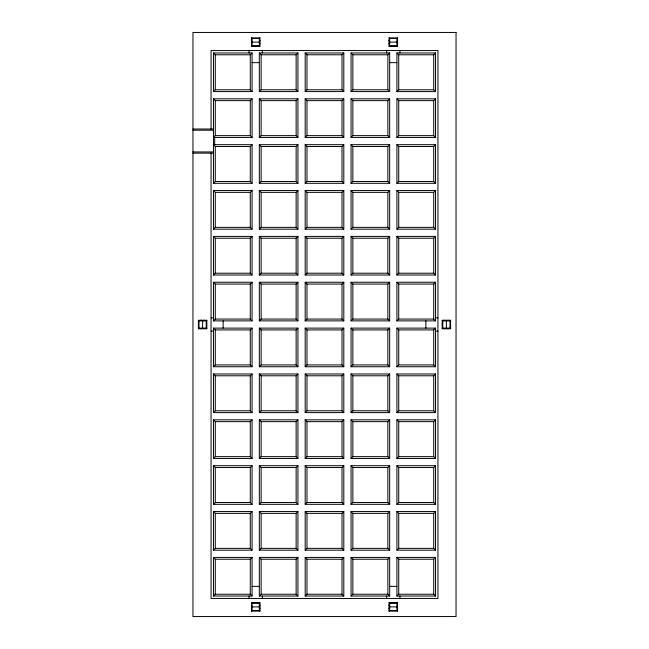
<?xml version="1.0" encoding="UTF-8"?>
<svg xmlns="http://www.w3.org/2000/svg" width="649" height="649" viewBox="0 0 649 649"><rect width="100%" height="100%" fill="white"/><g stroke="black" fill="none" stroke-linecap="round" stroke-linejoin="round"><path stroke-width="0.97" d="M251.333 43.832L252.088 42.104L251.333 40.384M260.087 43.832L259.332 42.104L260.087 40.384M388.913 43.832L389.668 42.104L388.913 40.384M397.667 43.832L396.912 42.104L397.667 40.384M251.333 608.616L252.088 606.896L251.333 605.168M260.087 608.616L259.332 606.896L260.087 605.168M388.913 608.616L389.668 606.896L388.913 605.168M397.667 608.616L396.912 606.896L397.667 605.168M251.488 46.33L252.088 45.722L252.088 38.486L251.488 37.877L251.488 46.33L259.933 46.33L259.933 37.877L251.488 37.877M252.088 38.486L259.332 38.486L259.933 37.877M213.472 91.582L215.281 89.773L250.279 89.773L252.088 91.582L252.088 52.967L213.472 52.967L213.472 91.582L252.088 91.582M250.279 89.773L250.279 54.776L252.088 52.967M252.088 137.442L250.279 135.633L215.281 135.633L213.472 137.442L252.088 137.442L252.088 98.826L213.472 98.826L213.472 183.302L252.088 183.302L252.088 144.686L213.472 144.686L215.281 146.496L215.281 181.493L213.472 183.302M250.279 135.633L250.279 100.636L252.088 98.826M259.332 91.582L261.141 89.773L296.139 89.773L297.948 91.582L297.948 52.967L259.332 52.967L259.332 91.582L297.948 91.582M296.139 89.773L296.139 54.776L297.948 52.967M252.088 183.302L250.279 181.493L250.279 146.496L252.088 144.686M259.332 137.442L261.141 135.633L296.139 135.633L297.948 137.442L297.948 98.826L259.332 98.826L259.332 137.442L297.948 137.442M296.139 135.633L296.139 100.636L297.948 98.826M305.192 91.582L307.001 89.773L341.999 89.773L343.808 91.582L343.808 52.967L305.192 52.967L305.192 91.582L343.808 91.582M341.999 89.773L341.999 54.776L343.808 52.967M389.067 46.33L389.668 45.722L389.668 38.486L389.067 37.877L389.067 46.33L397.512 46.33L397.512 37.877L389.067 37.877M397.512 46.33L396.912 45.722L396.912 38.486L397.512 37.877M213.472 229.162L215.281 227.353L250.279 227.353L252.088 229.162L252.088 190.546L213.472 190.546L213.472 229.162L252.088 229.162M250.279 227.353L250.279 192.355L252.088 190.546M259.332 183.302L261.141 181.493L296.139 181.493L297.948 183.302L297.948 144.686L259.332 144.686L259.332 183.302L297.948 183.302M296.139 181.493L296.139 146.496L297.948 144.686M305.192 137.442L307.001 135.633L341.999 135.633L343.808 137.442L343.808 98.826L305.192 98.826L305.192 137.442L343.808 137.442M341.999 135.633L341.999 100.636L343.808 98.826M351.052 91.582L352.861 89.773L387.859 89.773L389.668 91.582L389.668 52.967L351.052 52.967L351.052 91.582L389.668 91.582M387.859 89.773L387.859 54.776L389.668 52.967M213.472 275.022L215.281 273.213L250.279 273.213L252.088 275.022L252.088 236.398L213.472 236.398L213.472 275.022L252.088 275.022M250.279 273.213L250.279 238.215L252.088 236.398M259.332 229.162L261.141 227.353L296.139 227.353L297.948 229.162L297.948 190.546L259.332 190.546L259.332 229.162L297.948 229.162M296.139 227.353L296.139 192.355L297.948 190.546M305.192 183.302L307.001 181.493L341.999 181.493L343.808 183.302L343.808 144.686L305.192 144.686L305.192 183.302L343.808 183.302M341.999 181.493L341.999 146.496L343.808 144.686M351.052 137.442L352.861 135.633L387.859 135.633L389.668 137.442L389.668 98.826L351.052 98.826L351.052 137.442L389.668 137.442M387.859 135.633L387.859 100.636L389.668 98.826M396.912 91.582L398.721 89.773L433.719 89.773L435.528 91.582L435.528 52.967L396.912 52.967L396.912 91.582L435.528 91.582M433.719 89.773L433.719 54.776L435.528 52.967M198.391 328.727L198.992 328.118L198.992 320.882L198.391 320.273L198.391 328.727L206.836 328.727L206.836 320.273L198.391 320.273M206.836 328.727L206.228 328.118L206.228 320.882L206.836 320.273M213.472 320.882L215.281 319.073L250.279 319.073L252.088 320.882L252.088 282.258L213.472 282.258L213.472 320.882L252.088 320.882M250.279 319.073L250.279 284.075L252.088 282.258M259.332 275.022L261.141 273.213L296.139 273.213L297.948 275.022L297.948 236.398L259.332 236.398L259.332 275.022L297.948 275.022M296.139 273.213L296.139 238.215L297.948 236.398M305.192 229.162L307.001 227.353L341.999 227.353L343.808 229.162L343.808 190.546L305.192 190.546L305.192 229.162L343.808 229.162M341.999 227.353L341.999 192.355L343.808 190.546M351.052 183.302L352.861 181.493L387.859 181.493L389.668 183.302L389.668 144.686L351.052 144.686L351.052 183.302L389.668 183.302M387.859 181.493L387.859 146.496L389.668 144.686M396.912 137.442L398.721 135.633L433.719 135.633L435.528 137.442L435.528 98.826L396.912 98.826L396.912 137.442L435.528 137.442M433.719 135.633L433.719 100.636L435.528 98.826M213.472 366.742L215.281 364.925L250.279 364.925L252.088 366.742L252.088 328.118L213.472 328.118L213.472 366.742L252.088 366.742M250.279 364.925L250.279 329.927L252.088 328.118M259.332 320.882L261.141 319.073L296.139 319.073L297.948 320.882L297.948 282.258L259.332 282.258L259.332 320.882L297.948 320.882M296.139 319.073L296.139 284.075L297.948 282.258M305.192 275.022L307.001 273.213L341.999 273.213L343.808 275.022L343.808 236.398L305.192 236.398L305.192 275.022L343.808 275.022M341.999 273.213L341.999 238.215L343.808 236.398M351.052 229.162L352.861 227.353L387.859 227.353L389.668 229.162L389.668 190.546L351.052 190.546L351.052 229.162L389.668 229.162M387.859 227.353L387.859 192.355L389.668 190.546M396.912 183.302L398.721 181.493L433.719 181.493L435.528 183.302L435.528 144.686L396.912 144.686L396.912 183.302L435.528 183.302M433.719 181.493L433.719 146.496L435.528 144.686M213.472 412.602L215.281 410.785L250.279 410.785L252.088 412.602L252.088 373.978L213.472 373.978L213.472 412.602L252.088 412.602M250.279 410.785L250.279 375.787L252.088 373.978M259.332 366.742L261.141 364.925L296.139 364.925L297.948 366.742L297.948 328.118L259.332 328.118L259.332 366.742L297.948 366.742M296.139 364.925L296.139 329.927L297.948 328.118M305.192 320.882L307.001 319.073L341.999 319.073L343.808 320.882L343.808 282.258L305.192 282.258L305.192 320.882L343.808 320.882M341.999 319.073L341.999 284.075L343.808 282.258M351.052 275.022L352.861 273.213L387.859 273.213L389.668 275.022L389.668 236.398L351.052 236.398L351.052 275.022L389.668 275.022M387.859 273.213L387.859 238.215L389.668 236.398M396.912 229.162L398.721 227.353L433.719 227.353L435.528 229.162L435.528 190.546L396.912 190.546L396.912 229.162L435.528 229.162M433.719 227.353L433.719 192.355L435.528 190.546M213.472 458.454L215.281 456.645L250.279 456.645L252.088 458.454L252.088 419.838L213.472 419.838L213.472 458.454L252.088 458.454M250.279 456.645L250.279 421.647L252.088 419.838M259.332 412.602L261.141 410.785L296.139 410.785L297.948 412.602L297.948 373.978L259.332 373.978L259.332 412.602L297.948 412.602M296.139 410.785L296.139 375.787L297.948 373.978M305.192 366.742L307.001 364.925L341.999 364.925L343.808 366.742L343.808 328.118L305.192 328.118L305.192 366.742L343.808 366.742M341.999 364.925L341.999 329.927L343.808 328.118M351.052 320.882L352.861 319.073L387.859 319.073L389.668 320.882L389.668 282.258L351.052 282.258L351.052 320.882L389.668 320.882M387.859 319.073L387.859 284.075L389.668 282.258M396.912 275.022L398.721 273.213L433.719 273.213L435.528 275.022L435.528 236.398L396.912 236.398L396.912 275.022L435.528 275.022M433.719 273.213L433.719 238.215L435.528 236.398M213.472 504.314L215.281 502.504L250.279 502.504L252.088 504.314L252.088 465.698L213.472 465.698L213.472 504.314L252.088 504.314M250.279 502.504L250.279 467.507L252.088 465.698M259.332 458.454L261.141 456.645L296.139 456.645L297.948 458.454L297.948 419.838L259.332 419.838L259.332 458.454L297.948 458.454M296.139 456.645L296.139 421.647L297.948 419.838M305.192 412.602L307.001 410.785L341.999 410.785L343.808 412.602L343.808 373.978L305.192 373.978L305.192 412.602L343.808 412.602M341.999 410.785L341.999 375.787L343.808 373.978M351.052 366.742L352.861 364.925L387.859 364.925L389.668 366.742L389.668 328.118L351.052 328.118L351.052 366.742L389.668 366.742M387.859 364.925L387.859 329.927L389.668 328.118M396.912 320.882L398.721 319.073L433.719 319.073L435.528 320.882L435.528 282.258L396.912 282.258L396.912 320.882L435.528 320.882M433.719 319.073L433.719 284.075L435.528 282.258M213.472 550.174L215.281 548.364L250.279 548.364L252.088 550.174L252.088 511.558L213.472 511.558L213.472 550.174L252.088 550.174M250.279 548.364L250.279 513.367L252.088 511.558M259.332 504.314L261.141 502.504L296.139 502.504L297.948 504.314L297.948 465.698L259.332 465.698L259.332 504.314L297.948 504.314M296.139 502.504L296.139 467.507L297.948 465.698M305.192 458.454L307.001 456.645L341.999 456.645L343.808 458.454L343.808 419.838L305.192 419.838L305.192 458.454L343.808 458.454M341.999 456.645L341.999 421.647L343.808 419.838M351.052 412.602L352.861 410.785L387.859 410.785L389.668 412.602L389.668 373.978L351.052 373.978L351.052 412.602L389.668 412.602M387.859 410.785L387.859 375.787L389.668 373.978M396.912 366.742L398.721 364.925L433.719 364.925L435.528 366.742L435.528 328.118L396.912 328.118L396.912 366.742L435.528 366.742M433.719 364.925L433.719 329.927L435.528 328.118M442.164 328.727L442.772 328.118L442.772 320.882L442.164 320.273L450.609 320.273L450.609 328.727L442.164 328.727L442.164 320.273M442.772 320.882L450.008 320.882L450.609 320.273M213.472 596.033L215.281 594.224L250.279 594.224L252.088 596.033L252.088 557.418L213.472 557.418L213.472 596.033L252.088 596.033M250.279 594.224L250.279 559.227L252.088 557.418M259.332 550.174L261.141 548.364L296.139 548.364L297.948 550.174L297.948 511.558L259.332 511.558L259.332 550.174L297.948 550.174M296.139 548.364L296.139 513.367L297.948 511.558M305.192 504.314L307.001 502.504L341.999 502.504L343.808 504.314L343.808 465.698L305.192 465.698L305.192 504.314L343.808 504.314M341.999 502.504L341.999 467.507L343.808 465.698M351.052 458.454L352.861 456.645L387.859 456.645L389.668 458.454L389.668 419.838L351.052 419.838L351.052 458.454L389.668 458.454M387.859 456.645L387.859 421.647L389.668 419.838M396.912 412.602L398.721 410.785L433.719 410.785L435.528 412.602L435.528 373.978L396.912 373.978L396.912 412.602L435.528 412.602M433.719 410.785L433.719 375.787L435.528 373.978M259.332 596.033L261.141 594.224L296.139 594.224L297.948 596.033L297.948 557.418L259.332 557.418L259.332 596.033L297.948 596.033M296.139 594.224L296.139 559.227L297.948 557.418M305.192 550.174L307.001 548.364L341.999 548.364L343.808 550.174L343.808 511.558L305.192 511.558L305.192 550.174L343.808 550.174M341.999 548.364L341.999 513.367L343.808 511.558M351.052 504.314L352.861 502.504L387.859 502.504L389.668 504.314L389.668 465.698L351.052 465.698L351.052 504.314L389.668 504.314M387.859 502.504L387.859 467.507L389.668 465.698M396.912 458.454L398.721 456.645L433.719 456.645L435.528 458.454L435.528 419.838L396.912 419.838L396.912 458.454L435.528 458.454M433.719 456.645L433.719 421.647L435.528 419.838M251.488 611.123L252.088 610.514L252.088 603.278L251.488 602.67L259.933 602.67L259.933 611.123L251.488 611.123L251.488 602.67M259.933 611.123L259.332 610.514L259.332 603.278L259.933 602.67M305.192 596.033L307.001 594.224L341.999 594.224L343.808 596.033L343.808 557.418L305.192 557.418L305.192 596.033L343.808 596.033M341.999 594.224L341.999 559.227L343.808 557.418M351.052 550.174L352.861 548.364L387.859 548.364L389.668 550.174L389.668 511.558L351.052 511.558L351.052 550.174L389.668 550.174M387.859 548.364L387.859 513.367L389.668 511.558M396.912 504.314L398.721 502.504L433.719 502.504L435.528 504.314L435.528 465.698L396.912 465.698L396.912 504.314L435.528 504.314M433.719 502.504L433.719 467.507L435.528 465.698M351.052 596.033L352.861 594.224L387.859 594.224L389.668 596.033L389.668 557.418L351.052 557.418L351.052 596.033L389.668 596.033M387.859 594.224L387.859 559.227L389.668 557.418M396.912 550.174L398.721 548.364L433.719 548.364L435.528 550.174L435.528 511.558L396.912 511.558L396.912 550.174L435.528 550.174M433.719 548.364L433.719 513.367L435.528 511.558M396.912 596.033L398.721 594.224L433.719 594.224L435.528 596.033L435.528 557.418L396.912 557.418L396.912 596.033L435.528 596.033M433.719 594.224L433.719 559.227L435.528 557.418M389.067 611.123L389.668 610.514L389.668 603.278L389.067 602.67L397.512 602.67L397.512 611.123L389.067 611.123L389.067 602.67M397.512 611.123L396.912 610.514L396.912 603.278L397.512 602.67M200.89 320.119L202.61 320.882L204.338 320.119M200.89 328.881L202.61 328.118L204.338 328.881M444.662 320.119L446.39 320.882L448.11 320.119M444.662 328.881L446.39 328.118L448.11 328.881M389.668 38.486L396.912 38.486M252.088 42.104L259.332 42.104M389.668 42.104L396.912 42.104M252.088 45.722L259.332 45.722L259.933 46.33M389.668 45.722L396.912 45.722M213.472 52.967L215.281 54.776L250.279 54.776M259.332 52.967L261.141 54.776L296.139 54.776M305.192 52.967L307.001 54.776L341.999 54.776M351.052 52.967L352.861 54.776L387.859 54.776M396.912 52.967L398.721 54.776L433.719 54.776M252.088 62.62L259.332 62.62M389.668 62.62L396.912 62.62M213.472 98.826L215.281 100.636L250.279 100.636M259.332 98.826L261.141 100.636L296.139 100.636M305.192 98.826L307.001 100.636L341.999 100.636M351.052 98.826L352.861 100.636L387.859 100.636M396.912 98.826L398.721 100.636L433.719 100.636M192.956 129.013L213.472 129.013M192.956 130.222L213.472 130.222M215.281 146.496L250.279 146.496M259.332 144.686L261.141 146.496L296.139 146.496M305.192 144.686L307.001 146.496L341.999 146.496M351.052 144.686L352.861 146.496L387.859 146.496M396.912 144.686L398.721 146.496L433.719 146.496M192.956 151.947L213.472 151.947M192.956 153.148L213.472 153.148M215.281 181.493L250.279 181.493M213.472 190.546L215.281 192.355L250.279 192.355M259.332 190.546L261.141 192.355L296.139 192.355M305.192 190.546L307.001 192.355L341.999 192.355M351.052 190.546L352.861 192.355L387.859 192.355M396.912 190.546L398.721 192.355L433.719 192.355M213.472 236.398L215.281 238.215L250.279 238.215M259.332 236.398L261.141 238.215L296.139 238.215M305.192 236.398L307.001 238.215L341.999 238.215M351.052 236.398L352.861 238.215L387.859 238.215M396.912 236.398L398.721 238.215L433.719 238.215M213.472 282.258L215.281 284.075L250.279 284.075M259.332 282.258L261.141 284.075L296.139 284.075M305.192 282.258L307.001 284.075L341.999 284.075M351.052 282.258L352.861 284.075L387.859 284.075M396.912 282.258L398.721 284.075L433.719 284.075M211.063 317.864L213.472 317.864M435.528 317.864L437.937 317.864M198.992 320.882L206.228 320.882M198.992 328.118L206.228 328.118M442.772 328.118L450.008 328.118L450.609 328.727M213.472 328.118L215.281 329.927L250.279 329.927M259.332 328.118L261.141 329.927L296.139 329.927M305.192 328.118L307.001 329.927L341.999 329.927M351.052 328.118L352.861 329.927L387.859 329.927M396.912 328.118L398.721 329.927L433.719 329.927M211.063 331.136L213.472 331.136M435.528 331.136L437.937 331.136M213.472 373.978L215.281 375.787L250.279 375.787M259.332 373.978L261.141 375.787L296.139 375.787M305.192 373.978L307.001 375.787L341.999 375.787M351.052 373.978L352.861 375.787L387.859 375.787M396.912 373.978L398.721 375.787L433.719 375.787M213.472 419.838L215.281 421.647L250.279 421.647M259.332 419.838L261.141 421.647L296.139 421.647M305.192 419.838L307.001 421.647L341.999 421.647M351.052 419.838L352.861 421.647L387.859 421.647M396.912 419.838L398.721 421.647L433.719 421.647M213.472 465.698L215.281 467.507L250.279 467.507M259.332 465.698L261.141 467.507L296.139 467.507M305.192 465.698L307.001 467.507L341.999 467.507M351.052 465.698L352.861 467.507L387.859 467.507M396.912 465.698L398.721 467.507L433.719 467.507M213.472 511.558L215.281 513.367L250.279 513.367M259.332 511.558L261.141 513.367L296.139 513.367M305.192 511.558L307.001 513.367L341.999 513.367M351.052 511.558L352.861 513.367L387.859 513.367M396.912 511.558L398.721 513.367L433.719 513.367M213.472 557.418L215.281 559.227L250.279 559.227M259.332 557.418L261.141 559.227L296.139 559.227M305.192 557.418L307.001 559.227L341.999 559.227M351.052 557.418L352.861 559.227L387.859 559.227M396.912 557.418L398.721 559.227L433.719 559.227M252.088 586.38L259.332 586.38M389.668 586.38L396.912 586.38M252.088 603.278L259.332 603.278M389.668 603.278L396.912 603.278M252.088 606.896L259.332 606.896M389.668 606.896L396.912 606.896M252.088 610.514L259.332 610.514M389.668 610.514L396.912 610.514M450.008 320.882L450.008 328.118M446.39 320.882L446.39 328.118M425.874 320.882L425.874 328.118M399.93 50.549L399.93 52.967M399.93 596.033L399.93 598.451M398.721 54.776L398.721 89.773M398.721 100.636L398.721 135.633M398.721 146.496L398.721 181.493M398.721 192.355L398.721 227.353M398.721 238.215L398.721 273.213M398.721 284.075L398.721 319.073M398.721 329.927L398.721 364.925M398.721 375.787L398.721 410.785M398.721 421.647L398.721 456.645M398.721 467.507L398.721 502.504M398.721 513.367L398.721 548.364M398.721 559.227L398.721 594.224M386.65 50.549L386.65 52.967M386.65 596.033L386.65 598.451M352.861 54.776L352.861 89.773M352.861 100.636L352.861 135.633M352.861 146.496L352.861 181.493M352.861 192.355L352.861 227.353M352.861 238.215L352.861 273.213M352.861 284.075L352.861 319.073M352.861 329.927L352.861 364.925M352.861 375.787L352.861 410.785M352.861 421.647L352.861 456.645M352.861 467.507L352.861 502.504M352.861 513.367L352.861 548.364M352.861 559.227L352.861 594.224M307.001 54.776L307.001 89.773M307.001 100.636L307.001 135.633M307.001 146.496L307.001 181.493M307.001 192.355L307.001 227.353M307.001 238.215L307.001 273.213M307.001 284.075L307.001 319.073M307.001 329.927L307.001 364.925M307.001 375.787L307.001 410.785M307.001 421.647L307.001 456.645M307.001 467.507L307.001 502.504M307.001 513.367L307.001 548.364M307.001 559.227L307.001 594.224M262.35 50.549L262.35 52.967M262.35 596.033L262.35 598.451M261.141 54.776L261.141 89.773M261.141 100.636L261.141 135.633M261.141 146.496L261.141 181.493M261.141 192.355L261.141 227.353M261.141 238.215L261.141 273.213M261.141 284.075L261.141 319.073M261.141 329.927L261.141 364.925M261.141 375.787L261.141 410.785M261.141 421.647L261.141 456.645M261.141 467.507L261.141 502.504M261.141 513.367L261.141 548.364M261.141 559.227L261.141 594.224M259.332 38.486L259.332 45.722M249.07 50.549L249.07 52.967M249.07 596.033L249.07 598.451M223.126 320.882L223.126 328.118M215.281 54.776L215.281 89.773M215.281 100.636L215.281 135.633M215.281 192.355L215.281 227.353M215.281 238.215L215.281 273.213M215.281 284.075L215.281 319.073M215.281 329.927L215.281 364.925M215.281 375.787L215.281 410.785M215.281 421.647L215.281 456.645M215.281 467.507L215.281 502.504M215.281 513.367L215.281 548.364M215.281 559.227L215.281 594.224M214.681 137.442L214.681 144.686M211.063 129.013L211.063 50.549L437.937 50.549L437.937 598.451L211.063 598.451L211.063 153.148M202.61 320.882L202.61 328.118M456.044 32.45L192.956 32.45L192.956 616.55L456.044 616.55L456.044 32.45"/></g></svg>
